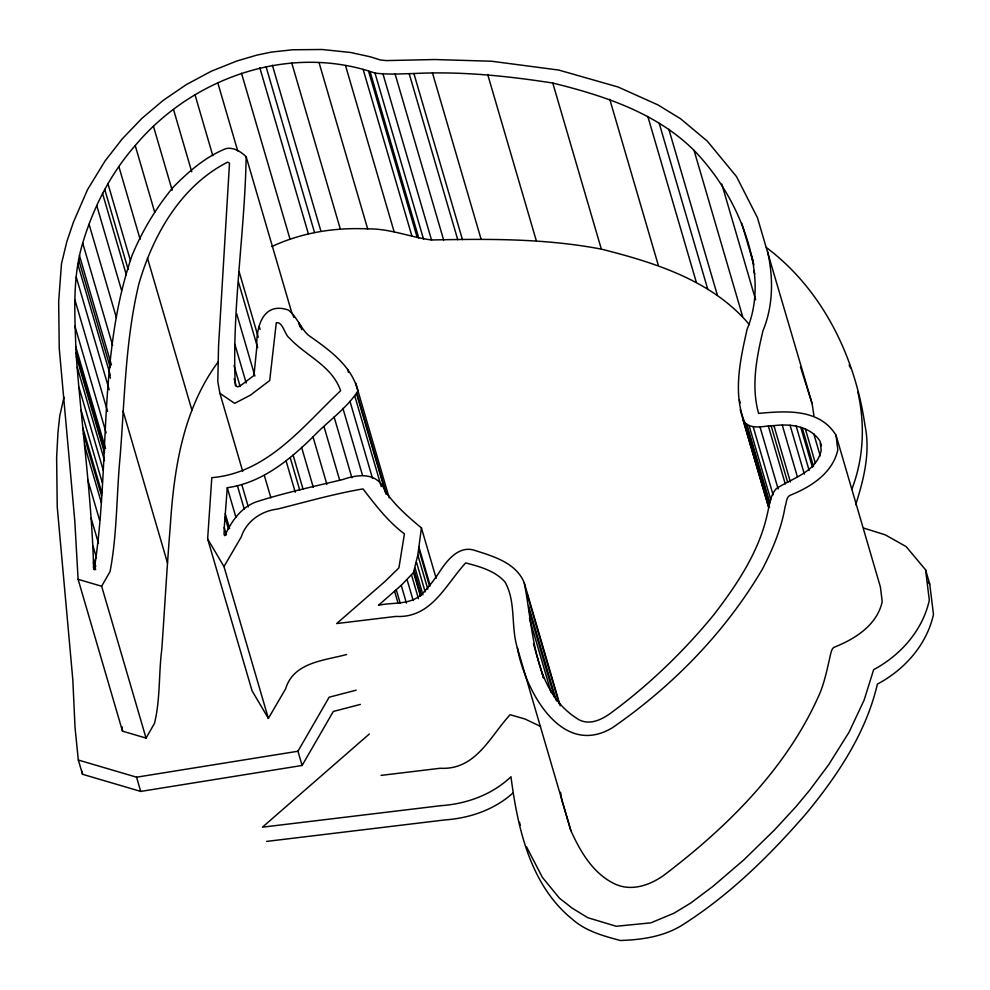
<?xml version="1.0" encoding="UTF-8"?>
<svg xmlns="http://www.w3.org/2000/svg" width="990" height="990" viewBox="0 0 990 990"><rect width="100%" height="100%" fill="white"/><g stroke="black" fill="none" stroke-linecap="round" stroke-linejoin="round"><path stroke-width="1.49" d="M292.124 313.892L246.163 156.717C240.892 151.68 233.801 147.102 226.19 148.537C205.536 156.705 188.422 171.691 173.04 187.382C156.049 207.912 142.09 231.128 131.942 255.767C97.441 356.276 110.521 465.795 94.223 569.312L93.666 569.139C91.823 496.819 81.242 424.982 76.032 352.848C74.943 316.354 71.948 278.512 82.715 243.095C93.357 207.393 110.533 173.658 135.222 145.555C192.196 77.443 289.476 43.362 374.987 73.062C387.882 74.782 400.925 73.767 413.894 73.532C460.424 71.144 506.843 75.883 552.779 83.049C603.64 95.597 655.986 112.6 694.064 150.393C722.292 179.747 742.364 216.142 751.571 255.841L752.87 260.283M346.574 654.514C324.213 660.627 293.572 662.137 285.603 688.879L268.377 718.418L252.042 690.76L207.64 538.919L211.798 477.663C267.597 472.973 302.928 426.232 340.61 390.753C332.083 365.756 306.145 356.103 289.55 338.209C284.65 335.004 282.93 321.49 276.297 322.74L269.701 380.531L250.371 395.183L234.667 403.351L219.904 393.327L217.788 381.484L218.567 345.683L229.507 163.189L227.663 162.125C180.811 185.972 153.017 235.051 138.847 284.019C125.346 340.337 124.703 398.685 120.161 456.167C116.461 494.468 117.253 533.882 110.063 571.539L101.636 586.241L146.037 738.082L122.5 731.152L78.099 579.311L74.782 520.703L59.252 348.492L58.67 301.616L61.467 263.847L66.862 241.523L73.483 222.032L87.528 189.647L104.965 161.098L122.24 138.885L141.756 118.515L163.226 100.337L186.429 84.534L211.105 71.317L236.858 60.996L256.954 55.094L271.359 52.099L292.78 49.772L322.196 49.5L350.707 52.507L370.31 56.801L380.346 59.969L386.236 60.588L434.548 59.536L491.411 61.219L558.719 70.055L618.045 86.984L657.942 104.915L680.551 118.726L707.343 141.186L736.523 176.616L757.437 217.701L812.097 403.611L813.929 415.503M246.163 156.717C244.876 232.823 231.759 309.326 235.311 385.357L237.674 386.954L241.312 385.061L253.972 375.457L256.781 347.379C255.977 328.148 262.424 301.059 288.424 310.056C296.913 316.812 300.416 327.715 308.224 335.103C328.68 349.519 351.487 365.273 357.935 390.988C346.401 408.858 327.579 421.468 313.013 436.875C289.13 460.338 261.459 482.922 227.279 487.711L224.26 527.534L224.074 534.464L224.817 535.726C231.276 521.718 240.483 508.105 255.395 502.165C284.019 492.896 313.595 486.56 342.849 479.507C358.665 474.012 377.66 472.094 385.135 490.99C394.911 505.37 408.152 516.891 421.431 527.918L436.169 578.333M218.307 361.734C183.063 408.969 173.968 468.839 170.28 526.111C166.926 567.208 164.687 608.38 161.778 649.502C158.61 673.905 160.417 699.546 154.465 723.381L146.037 738.082M560.204 705.771L524.217 582.702C516.236 563.236 494.27 556.566 475.992 550.811C458.717 544.067 446.131 561.441 438.112 574.089C432.519 581.91 426.839 589.953 419.389 596.129C407.831 605.001 391.854 602.205 378.452 605.311L401.235 585.325L413.535 572.505L417.817 555.006L421.431 527.918M851.87 489.159C863.824 458.036 865.099 424.475 857.885 392.089M855.682 504.752C863.886 479.049 870.618 452.145 864.926 425.094C855.051 356.66 822.443 289.538 766.322 247.488M63.966 397.188L59.759 415.961L57.977 432.333L56.628 457.59L57.234 506.831L72.827 679.845L75.017 727.378L78.321 760.023L82.492 774.267L140.728 791.418L302.111 765.468L333.321 711.451L360.385 704.41M268.377 718.418L223.975 566.577L241.201 537.038C246.448 521.198 261.15 510.976 277.41 509.083C305.811 501.979 334.162 493.787 362.996 488.911C375.445 504.999 387.907 521.532 404.427 533.895L398.908 567.876L384.986 581.464L336.674 623.552L395.827 616.423C431.442 618.441 445.562 584.657 465.708 562.902C479.643 566.602 495.272 570.784 505.086 582.132C516.211 602.019 510.716 626.497 517.325 647.794L570.846 830.573C580.313 851.548 592.763 873.056 614.146 883.625C630.84 891.879 649.613 885.481 663.845 875.284C727.786 826.761 787.582 767.596 820.017 692.926C825.202 680.043 827.727 666.493 830.857 653.054C831.637 650.628 832.169 647.609 835.065 646.891C855.657 638.612 877.14 624.777 882.214 601.673L880.419 587.045L836.018 435.204C819.398 408.251 785.862 410.937 758.612 413.399C750.965 386.446 756.595 357.452 762.968 330.747C773.363 305.526 773.388 278.091 767.696 251.782M302.111 765.468L297.953 751.237L329.15 697.207L356.227 690.166M369.344 733.986L262.449 827.17L440.81 805.687C466.624 803.942 492.067 794.735 510.976 776.754C517.597 827.875 530.256 885.184 572.22 919.128C585.758 931.206 603.269 935.934 620.396 940.5C643.154 939.745 666.121 936.268 685.303 923.126C731.412 893.364 771.012 854.209 806.801 812.84C837.924 774.935 866.213 732.476 877.375 684.115L877.821 683.892C904.724 669.45 926.751 644.75 933.483 614.456L929.746 584.075L925.588 569.844L906.11 546.591L885.233 534.847L863.775 528.103M513.055 792.891C494.394 809.783 469.829 818.148 444.968 819.918L266.619 841.413M271.904 246.535C301.777 232.539 334.868 227.316 367.674 228.9C389.751 228.442 410.095 237.204 431.529 239.976C488.305 238.8 545.255 238.392 601.338 249.121C655.021 262.659 712.478 280.615 749.319 324.596M78.321 760.023L136.558 777.187L297.953 751.237M381.076 775.38L440.216 768.265C475.844 770.282 489.963 736.498 510.11 714.743L525.047 719.025L540.54 726.413M751.571 255.841C756.954 280.368 756.818 305.91 747.054 329.398C740.359 359.37 732.625 393.166 744.814 422.594C752.561 430.068 764.342 425.65 773.933 425.65C790.441 423.571 810.315 426.071 820.104 441.255L821.217 450.339C816.465 472.082 792.668 477.898 776.395 488.577C770.109 495.359 769.515 505.147 767.386 513.711C759.206 551.603 736.968 584.632 713.691 614.939C683.335 651.878 648.574 685.352 610.001 713.654C601.128 719.928 589.656 725.299 579.039 719.779C532.286 691.614 533.796 630.469 524.217 582.702M78.099 579.311L101.636 586.241M927.803 581.749L929.746 584.075M207.64 538.919L223.975 566.577M526.383 846.574L542.483 877.511L559.449 898.202L572.22 908.177L587.751 917.705L616.226 926.269L650.851 922.853L674.116 913.139L690.661 903.078L713.01 886.31L743.849 859.865L774.378 830.066L795.75 806.912L809.622 790.243L828.593 764.837L849.049 732.192L864.121 700.103L873.65 669.661C900.566 655.207 922.593 630.519 929.313 600.225L925.588 569.844M849.074 365.112L850.472 367.835M800.452 366.807L812.097 403.611M517.325 647.794C524.638 688.396 560.501 758.748 612.29 727.811C672.519 686.231 725.311 632.239 762.523 568.941C772.683 549.227 781.432 528.623 785.107 506.657C786.691 502.908 785.973 496.671 790.663 495.062C811.255 486.771 832.738 472.935 837.812 449.831L836.018 435.204M570.846 830.573L561.726 799.635L560.575 792.309M820.537 442.74L821.403 445.71M813.731 433.645L820.24 455.895M805.353 428.942L815.327 463.035M802.234 427.89L813.508 466.439M741.782 223.319L753.922 264.837M800.762 427.358L812.468 467.391M753.91 271.112L754.776 274.069M796.146 426.034L809.152 470.51M721.809 184.09L755.63 299.747M790.045 425.168L804.35 474.099M782.273 425.143L797.445 477.044M694.064 150.393L742.624 316.466M773.933 425.65L790.404 481.994M771.148 425.873L787.632 482.217M768.364 426.108L785.268 483.937M759.936 426.715L778.152 488.986M668.832 129.244L717.404 295.317M753.167 426.727L773.116 494.938M749.121 425.75L770.802 499.888M659.253 123.391L707.813 289.464M746.732 424.215L769.713 502.796M739.344 399.935L740.211 402.905M746.052 423.621L769.465 503.687M744.814 422.594L769.539 507.115M740.198 409.736L768.822 507.61M742.587 418.349L768.599 507.313M647.819 116.412L696.378 282.484M609.766 99.309L658.338 265.382M552.779 83.049L601.338 249.121M487.699 74.51L536.271 240.582M432.444 72.864L481.016 238.949M413.894 73.532L462.454 239.605M409.204 73.681L457.764 239.753M395.109 74.015L443.668 240.087M382.969 73.904L431.529 239.976M374.987 73.062L423.547 239.135M527.15 594.149L559.239 703.878M528.623 606.004L556.38 700.895M528.92 609.989L554.499 697.467M370.161 71.899L418.733 237.971M529.489 618.515L551.158 692.654M368.639 71.391L417.198 237.464M542.099 673.101L543.399 677.556M533.449 643.748L543.423 677.853M363.169 69.486L411.741 235.558M345.535 65.625L394.107 231.697M319.114 62.828L367.674 228.9M291.79 63.088L340.35 229.16M418.931 547.148L430.204 585.696M418.696 549.104L429.536 586.179M417.817 555.006L427.791 589.112M272.374 65.192L320.933 231.264M416.505 562.283L425.18 591.933M415.144 568.149L422.953 594.841M414.278 571.02L421.22 594.755M413.894 571.774L420.837 595.497M266.001 66.516L314.56 232.588M413.535 572.505L420.465 596.228M355.757 383.217L389.157 497.747M411.531 574.967L418.461 598.69M356.945 393.253L386.434 494.084M385.135 490.99L386.001 493.961M356.623 394.008L385.246 491.869M259.826 67.803L308.385 233.875M347.651 369.468L348.517 372.438M354.804 396.099L381.249 486.548M407.088 579.695L413.164 600.447M349.977 401.296L372.525 478.405M401.235 585.325L406.432 603.12M396.272 589.793L400.183 603.145M342.936 408.4L362.451 475.126M394.577 591.253L398.042 603.108M241.498 73.186L290.058 239.258M334.125 416.988L351.908 477.774M300.378 325.24L301.69 329.695M299.388 323.619L300.255 326.576M298.658 322.369L299.958 326.824M293.003 314.535L293.869 317.493M324.002 426.616L339.62 480.002M217.763 82.69L237.711 150.901M313.013 436.875L326.886 484.32M301.591 447.319L313.298 487.352M195.03 94.867L212.801 155.665M259.219 326.428L260.085 329.398M293.065 454.992L303.039 489.085M239.196 271.953L258.279 337.194M290.194 457.529L299.735 490.149M238.565 282.397L257.647 347.639M286.16 461.13L295.267 492.265M236.672 313.731L254.888 376.002M173.522 109.519L191.738 171.802M234.915 344.446L246.188 382.994M234.036 365.619L240.112 386.385M264.367 475.559L270.876 497.797M234.135 378.749L236.301 386.162M153.512 126.473L172.161 190.228M219.904 393.327L242.748 471.463M241.808 484.642L248.304 506.88M237.365 485.583L244.307 509.305M135.222 145.555L154.725 212.281M227.279 487.711L235.942 517.362M225.262 513.736L229.606 528.573M225.002 517.188L228.467 529.044M147.485 258.204L191.887 410.046M118.874 166.567L140.122 239.233M224.26 527.534L226.425 534.947M107.91 183.571L130.457 260.679M104.73 189.375L128.143 269.441M102.515 193.347L126.361 274.898M96.748 205.536L121.461 290.058M89.088 224.309L116.412 317.728M82.715 243.095L112.625 345.411M79.361 255.247L111.449 364.976M78.581 259.318L110.237 367.562M123.094 411.098L167.496 562.939M77.703 263.748L110.224 374.963M109.556 375.123L110.422 378.093M76.255 277.089L109.209 389.788M75.017 300.156L107.539 411.37M74.931 326.18L106.14 432.939M75.599 346.203L105.509 448.519M76.032 352.848L104.655 450.71M76.329 356.425L104.507 452.801M77.232 367.253L104.544 460.672M78.977 387.263L103.257 470.3M81.081 410.219L102.329 482.873M82.764 427.655L101.834 492.909M83.346 433.459L101.549 495.743M84.521 445.104L101.425 502.932M87.85 480.076L99.557 520.109M91.105 518.129L98.48 543.337M93.01 546.047L96.488 557.914M93.58 558.979L95.758 566.404M93.493 562.283L95.659 569.696M93.456 563.421L95.189 569.361M93.431 566.862L94.298 569.832M136.558 777.187L140.728 791.418M519.626 822.393L520.096 825.351M122.067 726.784L122.5 731.152M82.182 771.297L82.492 774.267"/></g></svg>
